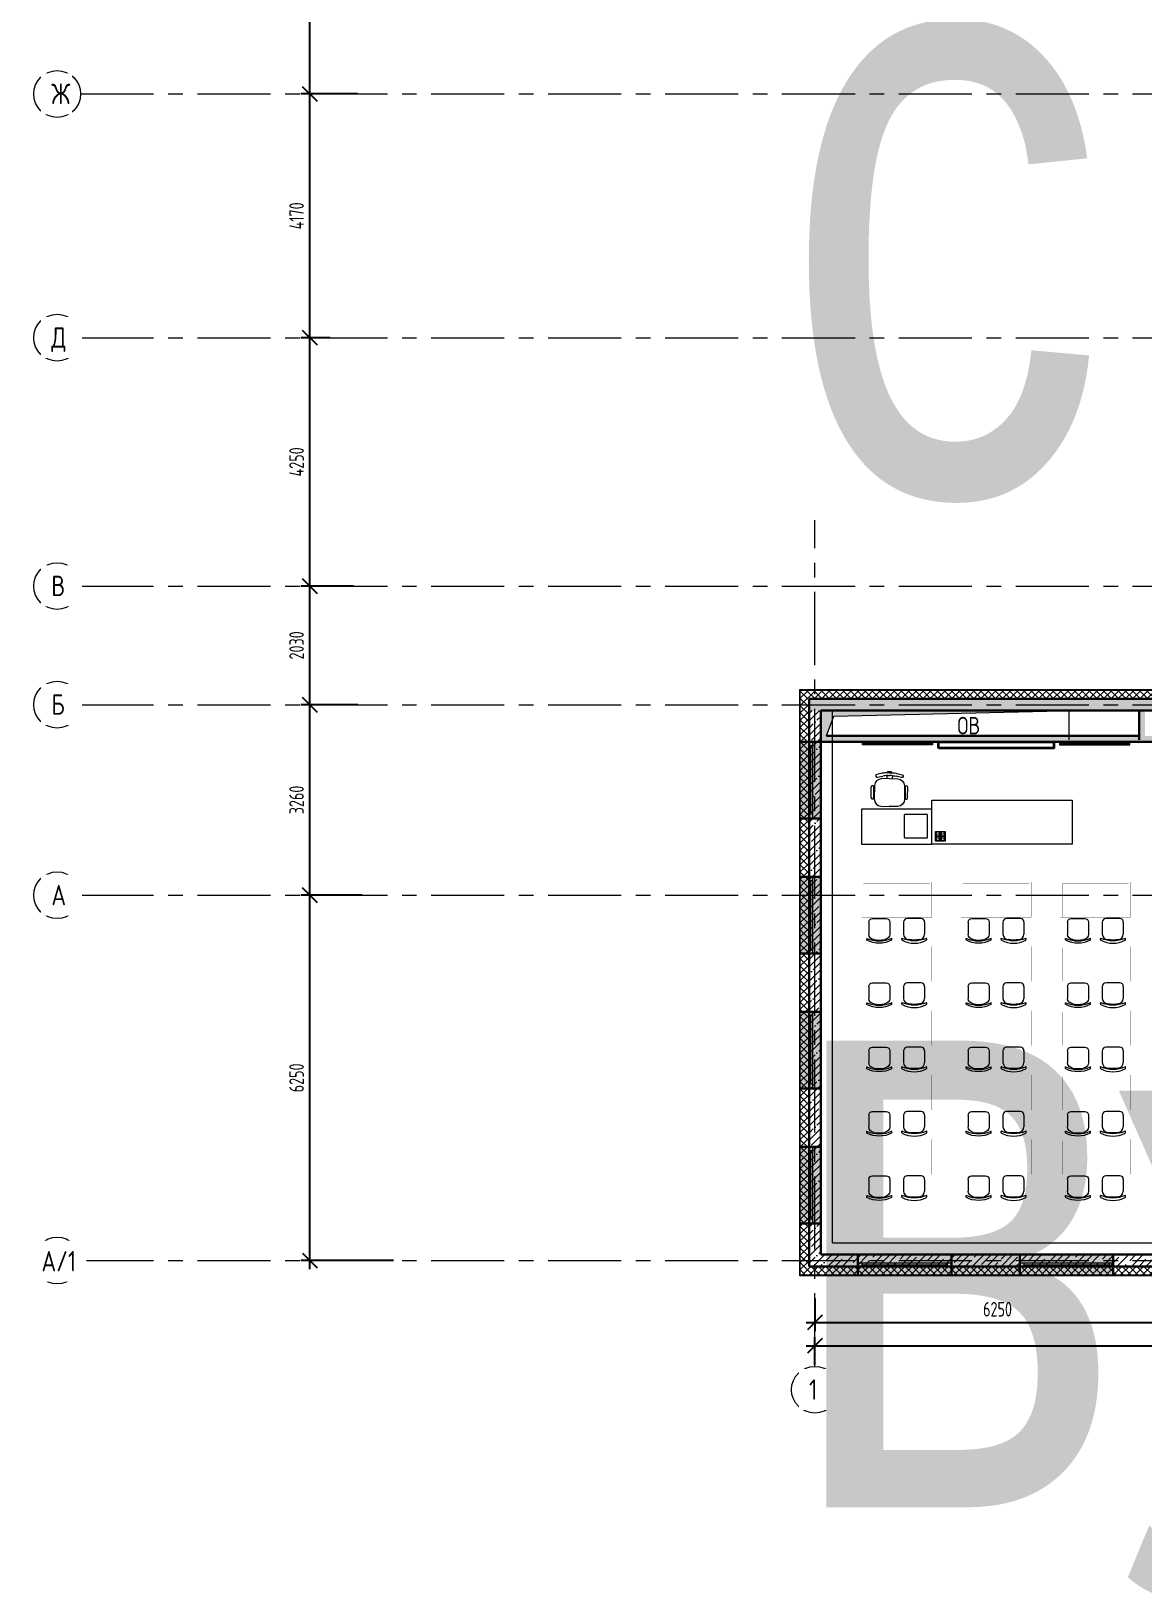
# Model space of a CAD drawing. Header units: millimetres. Extents: x -13407 to 129733, y -106516 to 109495.
# Drawn here: x -13407 to 5609, y -5686 to 21034 of the extents above; entities that cross this region are included whole.
import ezdxf
from ezdxf.enums import TextEntityAlignment as Align

# ---------------------------------------------------------------- set-up
doc = ezdxf.new("R2018")
doc.units = ezdxf.units.MM
doc.set_wipeout_variables(frame=1)
doc.linetypes.add('CENTER', pattern=[2, 1.25, -0.25, 0.25, -0.25])
doc.linetypes.add('HIDDEN', pattern=[6, 4, -2])
doc.layers.get('Defpoints').update_dxf_attribs({"color": 6})
for name, color, linetype, lineweight in [('АР_Маркер экспликации', 239, 'Continuous', 13), ('АР_Навесной фасад', 5, 'Continuous', 5), ('АР_Номер помещения', 1, 'Continuous', 25), ('АР_Окна БЛОК', 250, 'Continuous', 13), ('АР_Оси', 193, 'Continuous', 9), ('АР_Оси размеры', 164, 'Continuous', 9), ('АР_Перегородки газоблок', 165, 'Continuous', 30), ('АР_Перегородки газоблок_Штрих', 165, 'Continuous', 5), ('АР_Подоконники', 163, 'Continuous', 9), ('АР_Помещения_площадь', 19, 'Continuous', 9), ('АР_Сущ Несущая стена', 202, 'Continuous', 30), ('АР_тонкая линия', 250, 'Continuous', 0), ('АР_Утеплитель', 250, 'Continuous', 9), ('АР_Штриховка монолит', 250, 'Continuous', 9), ('Спринклеры', 7, 'Continuous', 18), ('ТХ_мебель передв', 250, 'Continuous', 13), ('ТХ_обор_комп принт', 30, 'Continuous', 13)]:
    doc.layers.add(name, color=color, linetype=linetype, lineweight=lineweight)
doc.layers.add('АР_Названия помещений', color=124, linetype='Continuous', lineweight=5, plot=False)
doc.layers.add('АР_Отверстия', color=251, linetype='Continuous')
doc.styles.add('ICOCPEUR', font='isocpeur.ttf')
doc.styles.add('ISOCPEUR', font='isocpeur.ttf', dxfattribs={"width": 0.7})
doc.styles.get("Standard").update_dxf_attribs({"font": 'arial.ttf'})
doc.styles.add('ГОСТ 2.304', font='isocpeur.ttf', dxfattribs={"width": 0.7})
doc.dimstyles.new('СПДС', dxfattribs={"dimscale": 100, "dimtxt": 2.5, "dimasz": 2.5, "dimexe": 1.5, "dimexo": 0, "dimgap": 1, "dimtad": 1, "dimdec": 0, "dimrnd": 1, "dimtxsty": 'ГОСТ 2.304', "dimblk": 'OBLIQUE', "dimcen": 2.5, "dimdle": 1.5, "dimadec": 0, "dimazin": 2, "dimtfac": 0.75, "dimtdec": 0, "dimtmove": 1, "dimatfit": 3, "dimfxl": 1, "dimtolj": 1, "dimarcsym": 1})

# ---------------------------------------------------------------- blocks, each defined once
blk = doc.blocks.new('*U213')
at = {"true_color": 0xffffff}
h = blk.add_hatch(color=7, dxfattribs=at)
h.dxf.hatch_style = 1
h.paths.add_polyline_path([(-1600, -140), (0, -140), (0, 220), (-1600, 220)])
at = {"lineweight": 30}
for p, q in [((-1600, -140), (-1600, 220)), ((0, -140), (0, 220))]:
    blk.add_line(p, q, dxfattribs=at)
for p, q in [((0, 220), (-1600, 220)), ((-1600, 70), (0, 70)), ((-1600, 0), (0, 0)), ((-1530, 0), (-1530, 70)), ((-1530, 35), (-70, 35)), ((-70, 0), (-70, 70)), ((-1600, -140), (0, -140)), ((-1600, -140), (-1600, -140)), ((-1600, -140), (-1600, -140)), ((0, -140), (0, -140)), ((0, -140), (0, -140))]:
    blk.add_line(p, q)
blk = doc.blocks.new('*U214')
at = {"true_color": 0xffffff}
h = blk.add_hatch(color=7, dxfattribs=at)
h.dxf.hatch_style = 1
h.paths.add_polyline_path([(-1600, -140), (0, -140), (0, 220), (-1600, 220)])
at = {"lineweight": 30}
for p, q in [((-1600, -140), (-1600, 220)), ((0, -140), (0, 220))]:
    blk.add_line(p, q, dxfattribs=at)
for p, q in [((0, 220), (-1600, 220)), ((-1600, 70), (0, 70)), ((-1600, 0), (0, 0)), ((-1530, 0), (-1530, 70)), ((-1530, 35), (-70, 35)), ((-70, 0), (-70, 70)), ((-1600, -140), (0, -140)), ((-1600, -140), (-1600, -140)), ((-1600, -140), (-1600, -140)), ((0, -140), (0, -140)), ((0, -140), (0, -140))]:
    blk.add_line(p, q)
blk = doc.blocks.new('*U195')
at = {"true_color": 0xffffff}
h = blk.add_hatch(color=7, dxfattribs=at)
h.dxf.hatch_style = 1
h.paths.add_polyline_path([(-1310, 140), (0, 140), (0, -220), (-1310, -220)])
at = {"lineweight": 30}
for p, q in [((-1310, 140), (-1310, -220)), ((0, 140), (0, -220))]:
    blk.add_line(p, q, dxfattribs=at)
for p, q in [((-1310, 140), (0, 140)), ((-1310, 140), (-1310, 140)), ((-1310, 140), (-1310, 140)), ((-1310, 0), (0, 0)), ((0, 140), (0, 140)), ((0, 140), (0, 140)), ((-1310, -70), (0, -70)), ((0, -220), (-1310, -220)), ((-1240, 0), (-1240, -70)), ((-1240, -35), (-70, -35)), ((-70, 0), (-70, -70))]:
    blk.add_line(p, q)
blk = doc.blocks.new('*U202')
at = {"true_color": 0xffffff}
h = blk.add_hatch(color=7, dxfattribs=at)
h.dxf.hatch_style = 1
h.paths.add_polyline_path([(-1310, 140), (0, 140), (0, -220), (-1310, -220)])
at = {"lineweight": 30}
for p, q in [((-1310, 140), (-1310, -220)), ((0, 140), (0, -220))]:
    blk.add_line(p, q, dxfattribs=at)
for p, q in [((-1310, 140), (0, 140)), ((-1310, 140), (-1310, 140)), ((-1310, 140), (-1310, 140)), ((-1310, 0), (0, 0)), ((0, 140), (0, 140)), ((0, 140), (0, 140)), ((-1310, -70), (0, -70)), ((0, -220), (-1310, -220)), ((-1240, 0), (-1240, -70)), ((-1240, -35), (-70, -35)), ((-70, 0), (-70, -70))]:
    blk.add_line(p, q)
blk = doc.blocks.new('*U203')
at = {"true_color": 0xffffff}
h = blk.add_hatch(color=7, dxfattribs=at)
h.dxf.hatch_style = 1
h.paths.add_polyline_path([(-1310, 140), (0, 140), (0, -220), (-1310, -220)])
at = {"lineweight": 30}
for p, q in [((-1310, 140), (-1310, -220)), ((0, 140), (0, -220))]:
    blk.add_line(p, q, dxfattribs=at)
for p, q in [((-1310, 140), (0, 140)), ((-1310, 140), (-1310, 140)), ((-1310, 140), (-1310, 140)), ((-1310, 0), (0, 0)), ((0, 140), (0, 140)), ((0, 140), (0, 140)), ((-1310, -70), (0, -70)), ((0, -220), (-1310, -220)), ((-1240, 0), (-1240, -70)), ((-1240, -35), (-70, -35)), ((-70, 0), (-70, -70))]:
    blk.add_line(p, q)
blk = doc.blocks.new('*U204')
at = {"true_color": 0xffffff}
h = blk.add_hatch(color=7, dxfattribs=at)
h.dxf.hatch_style = 1
h.paths.add_polyline_path([(-1310, 140), (0, 140), (0, -220), (-1310, -220)])
at = {"lineweight": 30}
for p, q in [((-1310, 140), (-1310, -220)), ((0, 140), (0, -220))]:
    blk.add_line(p, q, dxfattribs=at)
for p, q in [((-1310, 140), (0, 140)), ((-1310, 140), (-1310, 140)), ((-1310, 140), (-1310, 140)), ((-1310, 0), (0, 0)), ((0, 140), (0, 140)), ((0, 140), (0, 140)), ((-1310, -70), (0, -70)), ((0, -220), (-1310, -220)), ((-1240, 0), (-1240, -70)), ((-1240, -35), (-70, -35)), ((-70, 0), (-70, -70))]:
    blk.add_line(p, q)
blk = doc.blocks.new('_Oblique')
at = {"color": 0, "linetype": 'ByBlock', "lineweight": -2}
blk.add_line((-0.5, -0.5), (0.5, 0.5), dxfattribs=at)
blk = doc.blocks.new('*D298')
at = {"layer": 'Defpoints', "color": 0, "ltscale": 100, "transparency": 16777216}
for p in [(-8643, 6250), (-7744, 6250), (-7209, 0)]:
    blk.add_point(p, dxfattribs=at)
at = {"layer": 'АР_Оси размеры', "color": 0, "lineweight": -2, "ltscale": 100, "transparency": 16777216}
for p, q in [((-7744, 6250), (-8793, 6250)), ((-8643, -150), (-8643, 6400)), ((-7209, 0), (-8793, 0))]:
    blk.add_line(p, q, dxfattribs=at)
at = {"layer": 'АР_Оси размеры', "color": 0, "lineweight": -2, "ltscale": 100, "transparency": 16777216, "xscale": 250, "yscale": 250, "zscale": 250}
for p, rotation in [((-8643, 6250), 90), ((-8643, 0), 270)]:
    blk.add_blockref('_Oblique', p, dxfattribs=dict(at, rotation=rotation))
at = {"layer": 'АР_Оси размеры', "color": 0, "ltscale": 100, "transparency": 16777216, "insert": (-8868, 3125), "char_height": 250, "attachment_point": 5, "rotation": 90, "style": 'ГОСТ 2.304'}
blk.add_mtext('\\A1;6250', dxfattribs=at)
blk = doc.blocks.new('*D299')
at = {"layer": 'Defpoints', "color": 0, "ltscale": 100, "transparency": 16777216}
for p in [(-8643, 9510), (-7821, 9510), (-7744, 6250)]:
    blk.add_point(p, dxfattribs=at)
at = {"layer": 'АР_Оси размеры', "color": 0, "lineweight": -2, "ltscale": 100, "transparency": 16777216}
for p, q in [((-8643, 6100), (-8643, 9660)), ((-7821, 9510), (-8793, 9510)), ((-7744, 6250), (-8793, 6250))]:
    blk.add_line(p, q, dxfattribs=at)
at = {"layer": 'АР_Оси размеры', "color": 0, "lineweight": -2, "ltscale": 100, "transparency": 16777216, "xscale": 250, "yscale": 250, "zscale": 250}
for p, rotation in [((-8643, 9510), 90), ((-8643, 6250), 270)]:
    blk.add_blockref('_Oblique', p, dxfattribs=dict(at, rotation=rotation))
at = {"layer": 'АР_Оси размеры', "color": 0, "ltscale": 100, "transparency": 16777216, "insert": (-8868, 7880), "char_height": 250, "attachment_point": 5, "rotation": 90, "style": 'ГОСТ 2.304'}
blk.add_mtext('\\A1;3260', dxfattribs=at)
blk = doc.blocks.new('*D300')
at = {"layer": 'Defpoints', "color": 0, "ltscale": 100, "transparency": 16777216}
for p in [(0, -649), (6250, -649), (6250, -1059)]:
    blk.add_point(p, dxfattribs=at)
at = {"layer": 'АР_Оси размеры', "color": 0, "lineweight": -2, "ltscale": 100, "transparency": 16777216}
for p, q in [((0, -649), (0, -1209)), ((6250, -649), (6250, -1209)), ((-150, -1059), (6400, -1059))]:
    blk.add_line(p, q, dxfattribs=at)
at = {"layer": 'АР_Оси размеры', "color": 0, "lineweight": -2, "ltscale": 100, "transparency": 16777216, "xscale": 250, "yscale": 250, "zscale": 250, "rotation": 180}
blk.add_blockref('_Oblique', (0, -1059), dxfattribs=at)
at = {"layer": 'АР_Оси размеры', "color": 0, "lineweight": -2, "ltscale": 100, "transparency": 16777216, "xscale": 250, "yscale": 250, "zscale": 250}
blk.add_blockref('_Oblique', (6250, -1059), dxfattribs=at)
at = {"layer": 'АР_Оси размеры', "color": 0, "ltscale": 100, "transparency": 16777216, "insert": (3125, -834), "char_height": 250, "attachment_point": 5, "style": 'ГОСТ 2.304'}
blk.add_mtext('\\A1;6250', dxfattribs=at)
blk = doc.blocks.new('*D311')
at = {"layer": 'Defpoints', "color": 0, "ltscale": 100, "transparency": 16777216}
for p in [(-8643, 11540), (-7895, 11540), (-7821, 9510)]:
    blk.add_point(p, dxfattribs=at)
at = {"layer": 'АР_Оси размеры', "color": 0, "lineweight": -2, "ltscale": 100, "transparency": 16777216}
for p, q in [((-7895, 11540), (-8793, 11540)), ((-8643, 9360), (-8643, 11690)), ((-7821, 9510), (-8793, 9510))]:
    blk.add_line(p, q, dxfattribs=at)
at = {"layer": 'АР_Оси размеры', "color": 0, "lineweight": -2, "ltscale": 100, "transparency": 16777216, "xscale": 250, "yscale": 250, "zscale": 250}
for p, rotation in [((-8643, 11540), 90), ((-8643, 9510), 270)]:
    blk.add_blockref('_Oblique', p, dxfattribs=dict(at, rotation=rotation))
at = {"layer": 'АР_Оси размеры', "color": 0, "ltscale": 100, "transparency": 16777216, "insert": (-8868, 10525), "char_height": 250, "attachment_point": 5, "rotation": 90, "style": 'ГОСТ 2.304'}
blk.add_mtext('\\A1;2030', dxfattribs=at)
blk = doc.blocks.new('*D312')
at = {"layer": 'Defpoints', "color": 0, "ltscale": 100, "transparency": 16777216}
for p in [(-8643, 15790), (-8293, 15790), (-7895, 11540)]:
    blk.add_point(p, dxfattribs=at)
at = {"layer": 'АР_Оси размеры', "color": 0, "lineweight": -2, "ltscale": 100, "transparency": 16777216}
for p, q in [((-8293, 15790), (-8793, 15790)), ((-8643, 11390), (-8643, 15940)), ((-7895, 11540), (-8793, 11540))]:
    blk.add_line(p, q, dxfattribs=at)
at = {"layer": 'АР_Оси размеры', "color": 0, "lineweight": -2, "ltscale": 100, "transparency": 16777216, "xscale": 250, "yscale": 250, "zscale": 250}
for p, rotation in [((-8643, 15790), 90), ((-8643, 11540), 270)]:
    blk.add_blockref('_Oblique', p, dxfattribs=dict(at, rotation=rotation))
at = {"layer": 'АР_Оси размеры', "color": 0, "ltscale": 100, "transparency": 16777216, "insert": (-8868, 13665), "char_height": 250, "attachment_point": 5, "rotation": 90, "style": 'ГОСТ 2.304'}
blk.add_mtext('\\A1;4250', dxfattribs=at)
blk = doc.blocks.new('*D313')
at = {"layer": 'Defpoints', "color": 0, "ltscale": 100, "transparency": 16777216}
for p in [(-8643, 19960), (-7825, 19960), (-8293, 15790)]:
    blk.add_point(p, dxfattribs=at)
at = {"layer": 'АР_Оси размеры', "color": 0, "lineweight": -2, "ltscale": 100, "transparency": 16777216}
for p, q in [((-8643, 15640), (-8643, 20110)), ((-7825, 19960), (-8793, 19960)), ((-8293, 15790), (-8793, 15790))]:
    blk.add_line(p, q, dxfattribs=at)
at = {"layer": 'АР_Оси размеры', "color": 0, "lineweight": -2, "ltscale": 100, "transparency": 16777216, "xscale": 250, "yscale": 250, "zscale": 250}
for p, rotation in [((-8643, 19960), 90), ((-8643, 15790), 270)]:
    blk.add_blockref('_Oblique', p, dxfattribs=dict(at, rotation=rotation))
at = {"layer": 'АР_Оси размеры', "color": 0, "ltscale": 100, "transparency": 16777216, "insert": (-8868, 17875), "char_height": 250, "attachment_point": 5, "rotation": 90, "style": 'ГОСТ 2.304'}
blk.add_mtext('\\A1;4170', dxfattribs=at)
blk = doc.blocks.new('*D314')
at = {"layer": 'Defpoints', "color": 0, "ltscale": 100, "transparency": 16777216}
for p in [(-8643, 27480), (-7764, 27480), (-7825, 19960)]:
    blk.add_point(p, dxfattribs=at)
at = {"layer": 'АР_Оси размеры', "color": 0, "lineweight": -2, "ltscale": 100, "transparency": 16777216}
for p, q in [((-8643, 19810), (-8643, 27630)), ((-7764, 27480), (-8793, 27480)), ((-7825, 19960), (-8793, 19960))]:
    blk.add_line(p, q, dxfattribs=at)
at = {"layer": 'АР_Оси размеры', "color": 0, "lineweight": -2, "ltscale": 100, "transparency": 16777216, "xscale": 250, "yscale": 250, "zscale": 250}
for p, rotation in [((-8643, 27480), 90), ((-8643, 19960), 270)]:
    blk.add_blockref('_Oblique', p, dxfattribs=dict(at, rotation=rotation))
at = {"layer": 'АР_Оси размеры', "color": 0, "ltscale": 100, "transparency": 16777216, "insert": (-8868, 23720), "char_height": 250, "attachment_point": 5, "rotation": 90, "style": 'ГОСТ 2.304'}
blk.add_mtext('\\A1;7520', dxfattribs=at)
blk = doc.blocks.new('*D296')
at = {"layer": 'Defpoints', "color": 0, "ltscale": 100, "transparency": 16777216}
for p in [(68415, -1461), (0, -1786), (68415, -1786)]:
    blk.add_point(p, dxfattribs=at)
at = {"layer": 'АР_Оси размеры', "color": 0, "lineweight": -2, "ltscale": 100, "transparency": 16777216}
for p, q in [((0, -1786), (0, -1311)), ((68415, -1786), (68415, -1311)), ((-150, -1461), (68565, -1461))]:
    blk.add_line(p, q, dxfattribs=at)
at = {"layer": 'АР_Оси размеры', "color": 0, "lineweight": -2, "ltscale": 100, "transparency": 16777216, "xscale": 250, "yscale": 250, "zscale": 250, "rotation": 180}
blk.add_blockref('_Oblique', (0, -1461), dxfattribs=at)
at = {"layer": 'АР_Оси размеры', "color": 0, "lineweight": -2, "ltscale": 100, "transparency": 16777216, "xscale": 250, "yscale": 250, "zscale": 250}
blk.add_blockref('_Oblique', (68415, -1461), dxfattribs=at)
at = {"layer": 'АР_Оси размеры', "color": 0, "ltscale": 100, "transparency": 16777216, "insert": (34208, -1236), "char_height": 250, "attachment_point": 5, "style": 'ГОСТ 2.304'}
blk.add_mtext('\\A1;68415', dxfattribs=at)
blk = doc.blocks.new('*U374')
at = {"layer": 'Defpoints', "color": 7, "style": 'ISOCPEUR', "width": 0.7}
blk.add_attdef('ПЛОЩАДЬ_ПОМЕЩЕНИЯ', text='', height=200, dxfattribs=at).set_placement((-8760, 618), align=Align.MIDDLE_RIGHT)
at = {"layer": 'Defpoints', "color": 7, "style": 'ISOCPEUR', "width": 0.7, "flags": 1}
blk.add_attdef('КАТЕГОРИЯ', (-499, -2092), '', height=250, dxfattribs=at)
at = {"layer": 'АР_Номер помещения', "color": 7, "style": 'ISOCPEUR', "width": 0.7}
blk.add_attdef('НОМЕР_ПОМЕЩЕНИЯ', text='', height=300, dxfattribs=at).set_placement((-11184, 4515), align=Align.MIDDLE_CENTER)
at = {"layer": 'АР_Помещения_площадь', "color": 7, "lineweight": 30, "width": 0.7, "flags": 104}
blk.add_attdef('ИМЯ_ПОМЕЩЕНИЯ', text='', height=100, dxfattribs=at).set_placement((158, 1217), align=Align.MIDDLE_CENTER)
blk = doc.blocks.new('*U391')
at = {"layer": 'Defpoints', "color": 7, "style": 'ISOCPEUR', "width": 0.7, "flags": 1}
blk.add_attdef('КАТЕГОРИЯ', (-499, -2092), '', height=250, dxfattribs=at)
at = {"layer": 'Defpoints', "color": 7, "style": 'ISOCPEUR', "width": 0.7}
blk.add_attdef('ПЛОЩАДЬ_ПОМЕЩЕНИЯ', text='', height=200, dxfattribs=at).set_placement((6388, -10752), align=Align.MIDDLE_RIGHT)
at = {"layer": 'АР_Номер помещения', "color": 7, "style": 'ISOCPEUR', "width": 0.7}
blk.add_attdef('НОМЕР_ПОМЕЩЕНИЯ', text='', height=300, dxfattribs=at).set_placement((1135, -4684), align=Align.MIDDLE_CENTER)
at = {"layer": 'АР_Помещения_площадь', "color": 7, "lineweight": 30, "width": 0.7, "flags": 104}
blk.add_attdef('ИМЯ_ПОМЕЩЕНИЯ', text='', height=100, dxfattribs=at).set_placement((158, 1217), align=Align.MIDDLE_CENTER)
blk = doc.blocks.new('стол 2400х750 4ЭР')
at = {"color": 0}
blk.add_lwpolyline([(-102159, -151617), (-102159, -149217), (-102909, -149217), (-102909, -151617)], close=True, dxfattribs=at)
at = {"color": 1}
blk.add_wipeout([(-102375, -149363), (-102375, -149446), (-102292, -149446), (-102292, -149363)], dxfattribs=at)
h = blk.add_hatch(color=1)
h.dxf.hatch_style = 1
h.paths.add_polyline_path([(-102333, -149394, -1), (-102333, -149387, -1)])
h.paths.add_polyline_path([(-102333, -149422, -1), (-102333, -149415, -1)])
blk.add_lwpolyline([(-102292, -149446), (-102292, -149363), (-102375, -149363), (-102375, -149446), (-102292, -149446)], dxfattribs=at)
for centre, radius in [((-102333, -149404), 33), ((-102333, -149391), 3.3), ((-102333, -149418), 3.3)]:
    blk.add_circle(centre, radius, dxfattribs=at)
blk.add_wipeout([(-102375, -149281), (-102375, -149363), (-102292, -149363), (-102292, -149281)], dxfattribs=at)
h = blk.add_hatch(color=1)
h.dxf.hatch_style = 1
h.paths.add_polyline_path([(-102333, -149312, -1), (-102333, -149305, -1)])
h.paths.add_polyline_path([(-102333, -149339, -1), (-102333, -149332, -1)])
blk.add_lwpolyline([(-102292, -149363), (-102292, -149281), (-102375, -149281), (-102375, -149363), (-102292, -149363)], dxfattribs=at)
for centre, radius in [((-102333, -149322), 33), ((-102333, -149308), 3.3), ((-102333, -149336), 3.3)]:
    blk.add_circle(centre, radius, dxfattribs=at)
blk.add_wipeout([(-102292, -149363), (-102292, -149446), (-102210, -149446), (-102210, -149363)], dxfattribs=at)
h = blk.add_hatch(color=1)
h.dxf.hatch_style = 1
h.paths.add_polyline_path([(-102251, -149394, -1), (-102251, -149387, -1)])
h.paths.add_polyline_path([(-102251, -149422, -1), (-102251, -149415, -1)])
blk.add_lwpolyline([(-102210, -149446), (-102210, -149363), (-102292, -149363), (-102292, -149446), (-102210, -149446)], dxfattribs=at)
for centre, radius in [((-102251, -149404), 33), ((-102251, -149391), 3.3), ((-102251, -149418), 3.3)]:
    blk.add_circle(centre, radius, dxfattribs=at)
blk.add_wipeout([(-102292, -149281), (-102292, -149363), (-102210, -149363), (-102210, -149281)], dxfattribs=at)
h = blk.add_hatch(color=1)
h.dxf.hatch_style = 1
h.paths.add_polyline_path([(-102251, -149312, -1), (-102251, -149305, -1)])
h.paths.add_polyline_path([(-102251, -149339, -1), (-102251, -149332, -1)])
blk.add_lwpolyline([(-102210, -149363), (-102210, -149281), (-102292, -149281), (-102292, -149363), (-102210, -149363)], dxfattribs=at)
for centre, radius in [((-102251, -149322), 33), ((-102251, -149308), 3.3), ((-102251, -149336), 3.3)]:
    blk.add_circle(centre, radius, dxfattribs=at)
blk = doc.blocks.new('стол с тумбой 1200х600')
blk.add_lwpolyline([(-19012, 19801), (-19012, 21001), (-19612, 21001), (-19612, 19801)], close=True)
at = {"linetype": 'HIDDEN', "ltscale": 0.1}
blk.add_lwpolyline([(-19505, 19875), (-19105, 19875), (-19105, 20275), (-19505, 20275)], close=True, dxfattribs=at)
blk = doc.blocks.new('A$C3da1b1ea')
at = {"lineweight": 0}
blk.add_lwpolyline([(0, 0), (50, 0), (50, -1200), (0, -1200), (0, 0)], dxfattribs=at)
blk = doc.blocks.new('М-60')
at = {"extrusion": (-6.19742e-05, 0.000470712, 1)}
for p, q in [((7035415, 1186627, 0), (7035232, 1186627, 0)), ((7034971, 1186283, 0), (7034970, 1186343, 0)), ((7034989, 1186343, 0), (7034971, 1186343, 0)), ((7034971, 1186343, 0), (7034971, 1186283, 0)), ((7034989, 1186313, 0), (7034989, 1186356, 0)), ((7034989, 1186313, 0), (7034989, 1186343, 0)), ((7034998, 1186438, 0), (7035020, 1186531, 0)), ((7035037, 1186344, 0), (7035037, 1186313, 0)), ((7035038, 1186361, 0), (7035088, 1186361, 0)), ((7035068, 1186520, 0), (7035047, 1186426, 0)), ((7035049, 1186549, 0), (7035051, 1186549, 0)), ((7035086, 1186313, 0), (7035093, 1186455, 0)), ((7035202, 1186569, 0), (7035439, 1186576, 0)), ((7035232, 1186586, 0), (7035416, 1186587, 0)), ((7035563, 1186460, 0), (7035570, 1186313, 0)), ((7034989, 1186283, 0), (7034971, 1186283, 0)), ((7034989, 1186313, 0), (7034989, 1186283, 0)), ((7034989, 1186313, 0), (7034990, 1186270, 0)), ((7035000, 1186188, 0), (7035023, 1186096, 0)), ((7035038, 1186283, 0), (7035037, 1186314, 0)), ((7035038, 1186266, 0), (7035089, 1186266, 0)), ((7035071, 1186108, 0), (7035048, 1186201, 0)), ((7035053, 1186078, 0), (7035054, 1186078, 0)), ((7035086, 1186315, 0), (7035095, 1186173, 0)), ((7035565, 1186174, 0), (7035570, 1186322, 0)), ((7035206, 1186060, 0), (7035443, 1186057, 0)), ((7035236, 1186044, 0), (7035420, 1186046, 0)), ((7035420, 1186005, 0), (7035237, 1186003, 0))]:
    blk.add_line(p, q, dxfattribs=at)
for centre, start, end in [((7035230, 1186606, 122), 84.9987, 275.5247), ((7035417, 1186607, 122), 264.9987, 95.5247), ((7035234, 1186024, 122), 85.3479, 275.874), ((7035422, 1186026, 122), 265.3479, 95.874)]:
    blk.add_arc(centre, 20.6, start, end, dxfattribs=at)
at = {"extrusion": (6.19742e-05, -0.000470712, -1)}
for centre, major_axis, start_param, end_param in [((7035352, 1186356, 0), (-278, 234, 0), 5.584367, 5.811166), ((7035043, 1186525, 0), (15.6, 18.5, 0), 4.240369, 5.829345), ((7035400, 1186344, 0), (234, 278, 0), 4.01357, 4.240369), ((7035045, 1186525, 0), (15.6, 18.5, 0), -0.45384, 1.098777), ((7035213, 1186449, 0), (77.8, 92.6, 0), 4.061153, 5.558057), ((7035442, 1186455, 0), (77.8, 92.6, 0), -0.725128, 0.826554)]:
    blk.add_ellipse(centre, major_axis=major_axis, ratio=1, start_param=start_param, end_param=end_param, dxfattribs=at)
at = {"extrusion": (-6.19742e-05, 0.000470712, 1)}
for centre, major_axis, start_param, end_param in [((7035353, 1186275, 0), (-274, -238, 0), 5.584367, 5.811166), ((7035047, 1186101, 0), (15.8, -18.3, 0), 4.240369, 5.829345), ((7035401, 1186288, 0), (238, -274, 0), 4.01357, 4.240369), ((7035048, 1186102, 0), (15.8, -18.3, 0), -0.45384, 1.098777), ((7035215, 1186180, 0), (79.2, -91.4, 0), 4.061153, 5.558057), ((7035444, 1186178, 0), (79.2, -91.4, 0), -0.725128, 0.826554)]:
    blk.add_ellipse(centre, major_axis=major_axis, ratio=1, start_param=start_param, end_param=end_param, dxfattribs=at)
blk = doc.blocks.new('У058')
at = {"layer": 'ТХ_мебель передв', "ltscale": 100}
for points, const_width in [([(70477.5, 42777), (71077.5, 42777), (71077.5, 41577), (70477.5, 41577)], 2), ([(70507.5, 42747), (71077.5, 42747), (71077.5, 41607), (70507.5, 41607)], 1)]:
    blk.add_lwpolyline(points, close=True, dxfattribs=dict(at, const_width=const_width))
blk = doc.blocks.new('У060')
at = {"layer": 'ТХ_мебель передв', "lineweight": 0, "ltscale": 100, "transparency": 33554687}
for points in [[(67273, 41969), (67252, 41969)], [(66914, 41636), (66914, 41874)], [(66977, 41938), (67178, 41938)], [(66977, 41578), (67178, 41578)], [(67273, 41541), (67252, 41541)]]:
    blk.add_lwpolyline(points, dxfattribs=at)
for centre, radius, start, end in [((66774, 41755), 522, 336.4029, 23.5971), ((66737, 41755), 544, 350.2064, 9.7936)]:
    blk.add_arc(centre, radius, start, end, dxfattribs=at)
for points in [[(67252, 41964), (67247, 41964), (67252, 41969), (67252, 41969)], [(67273, 41969), (67279, 41969), (67279, 41964), (67284, 41964)], [(66914, 41874), (66914, 41906), (66940, 41938), (66977, 41938)], [(67178, 41938), (67226, 41938), (67268, 41895), (67273, 41848)], [(66977, 41578), (66940, 41578), (66914, 41604), (66914, 41636)], [(67273, 41668), (67268, 41615), (67226, 41578), (67178, 41578)], [(67252, 41541), (67252, 41541), (67252, 41541), (67252, 41546)]]:
    blk.add_open_spline(points, degree=3, dxfattribs=at)
blk.add_open_spline([(67284, 41964), (67353, 41832), (67353, 41678), (67284, 41546), (67279, 41546), (67279, 41541), (67273, 41541)], degree=3, knots=[0, 0, 0, 0, 1, 1, 1, 2, 2, 2, 2], dxfattribs=at)

msp = doc.modelspace()

# ---------------------------------------------------------------- hatches: boundary and pattern name
at = {"layer": 'АР_Перегородки газоблок_Штрих', "ltscale": 100}
h = msp.add_hatch(dxfattribs=at)
h.set_pattern_fill('AR-CONC', color=256, scale=30)
h.set_pattern_definition([(50, (76865.7, -55205.68), (215.17805, -18.82564), [22.5, -247.5]), (355, (76865.7, -55205.68), (-41.6254, 225.65764), [18, -198]), (100.45144, (76883.63, -55207.25), (173.55265, 206.832), [19.12206, -210.34263]), (46.1842, (76865.7, -55145.68), (320.1724, -49.6558), [33.75, -371.25]), (96.63564, (76892.38, -55149.82), (280.3986, 292.2356), [28.6831, -315.5141]), (351.18416, (76865.7, -55145.68), (280.3986, 292.2356), [27, -297]), (21, (76895.7, -55160.68), (179.07212, -120.78567), [22.5, -247.5]), (326, (76895.7, -55160.68), (72.9946, 217.545), [18, -198]), (71.45144, (76910.62, -55170.75), (252.0667, 96.75935), [19.12206, -210.34263]), (37.5, (76865.7, -55205.68), (3.647957, 99.868156), [0, -195.6, 0, -201, 0, -198.75]), (7.5, (76865.7, -55205.68), (78.92086, 118.32351), [0, -114.6, 0, -191.1, 0, -75.75]), (327.5, (76798.8, -55205.68), (160.14673, -6.76646), [0, -75, 0, -234, 0, -310.5]), (317.5, (76768.8, -55205.68), (174.95585, 30.0315), [0, -97.5, 0, -155.4, 0, -220.5])])
h.paths.add_polyline_path([(6250, 8975), (5648.6, 8975), (5648.6, 9410), (5548.6, 9410), (5548.6, 8975), (200, 8975), (200, 9410), (100, 9410), (99.9, 8875), (6250, 8875)])
at = {"layer": 'АР_Утеплитель', "ltscale": 100}
h = msp.add_hatch(dxfattribs=at)
h.set_pattern_fill('ANSI37', color=256, scale=700)
h.set_pattern_definition([(45, (-945096.63, 49153.53), (-61.871843, 61.871843), []), (135, (-945096.63, 49153.53), (-61.871843, -61.871843), [])])
h.paths.add_polyline_path([(-100, 9610), (6250, 9610), (6250, 26840), (-750.2, 26840), (-750.2, 28560), (-900.2, 28560), (-900.2, 26690), (6100, 26690), (6100, 9760), (-250, 9760), (-250, -250), (13150, -250), (13150, 6100), (21270, 6100), (21270, 11290), (29537.4, 11290), (29537.4, 11040), (29687.4, 11040), (29687.4, 11440), (21120, 11440), (21120, 6250), (13000, 6250), (13000, -100), (-100, -100)])
at = {"layer": 'АР_Штриховка монолит', "ltscale": 100}
h = msp.add_hatch(dxfattribs=at)
h.set_pattern_fill('ANSI35', color=256, scale=700)
h.set_pattern_definition([(45, (-951587.81, 109999.9), (-123.743687, 123.743687), []), (45, (-951464.07, 109999.9), (-123.743687, 123.743687), [218.75, -43.75, 0, -43.75])])
h.paths.add_polyline_path([(6449.9, 27280), (6249.9, 27280), (6249.9, 9610), (-100, 9610), (-100, 9410), (100, 9410), (6250, 9410), (6250, 8256), (6550, 8256), (6550, 9610), (6450, 9610)])
h = msp.add_hatch(dxfattribs=at)
h.set_pattern_fill('ANSI35', color=256, scale=700)
h.set_pattern_definition([(45, (-944996.7, 49831.52), (-123.743687, 123.743687), []), (45, (-944872.95, 49831.52), (-123.743687, 123.743687), [218.75, -43.75, 0, -43.75])])
h.paths.add_polyline_path([(100, 9410), (-100, 9410), (-100, -100), (12053.2, -100), (12053.2, 100), (100, 100)])
at = {"layer": 'Спринклеры', "ltscale": 100}
h = msp.add_hatch(color=256, dxfattribs=at)
h.paths.add_polyline_path([(4450, 9410), (200, 9410), (201.2, 8975), (325.7, 9312.6)])
edge = h.paths.add_edge_path()
edge.add_line((12825, 9490), (7248.9, 9490))
edge.add_arc((6898.2, 9463.2), 351.8, -15.32511, 4.36279, ccw=False)
edge.add_line((7237.4, 9370.3), (12825, 9490))
edge = h.paths.add_edge_path()
edge.add_line((7248.9, 9490), (6550, 9490))
edge.add_line((6550, 9490), (6550, 8890))
edge.add_line((6550, 8890), (6688.2, 9358.5))
edge.add_line((6688.2, 9358.5), (7237.4, 9370.3))
edge.add_arc((6898.2, 9463.2), 351.8, 344.67489, 364.36279)

# ---------------------------------------------------------------- linework, layer by layer
at = {"layer": 'АР_Навесной фасад', "ltscale": 100}
for p, q in [((-260.4, 9770), (6090, 9770)), ((-250.4, 9760), (6100, 9760))]:
    msp.add_line(p, q, dxfattribs=at)
for points in [[(-260, -260), (-260.4, 9770)], [(-250, -250), (-250.4, 9760)], [(13160, -260), (-260, -260)], [(13150, -250), (-250, -250)]]:
    msp.add_lwpolyline(points, dxfattribs=at)
at = {"layer": 'АР_Оси', "linetype": 'CENTER', "ltscale": 1000}
for p, q in [((-12563.8, 19960), (71033.4, 19960)), ((-12563.8, 15790), (71033.4, 15790)), ((0, -1811.3), (0, 12666.9)), ((-12563.8, 11540), (71033.4, 11540)), ((-12563.8, 9510), (71033.4, 9510)), ((-12563.8, 6250), (71033.4, 6250)), ((-12563.8, 0), (71033.4, 0))]:
    msp.add_line(p, q, dxfattribs=at)
at = {"layer": 'АР_Оси', "ltscale": 0.5}
for centre in [(-12963.8, 19960), (-12963.8, 15790), (-12963.8, 11540), (-12963.8, 9510), (-12963.8, 6250), (-12963.8, 0), (0, -2211.3)]:
    msp.add_circle(centre, 400, dxfattribs=at)
at = {"layer": 'АР_Перегородки газоблок', "ltscale": 100}
for p, q in [((5548.6, 8907.7), (5548.6, 9410)), ((6250, 8875), (100, 8875)), ((5548.6, 8975), (200, 8975))]:
    msp.add_line(p, q, dxfattribs=at)
at = {"layer": 'АР_Подоконники', "ltscale": 100}
for q in [(300, 9410), (10090, 300)]:
    msp.add_line((300, 300), q, dxfattribs=at)
at = {"layer": 'АР_Сущ Несущая стена', "ltscale": 100}
for p, q in [((-100, -100), (-100, 9610)), ((-100, 9610), (6250, 9610)), ((100, 100), (100, 9410)), ((100, 9410), (6250, 9410)), ((100, 100), (12800, 100)), ((-100, -100), (13000, -100))]:
    msp.add_line(p, q, dxfattribs=at)
at = {"layer": 'АР_тонкая линия', "ltscale": 100}
msp.add_line((4350, 8907.7), (4350, 9410), dxfattribs=at)
msp.add_lwpolyline([(200, 8975), (325.7, 9312.6), (4450, 9410)], dxfattribs=at)
at = {"layer": 'ТХ_мебель передв', "ltscale": 100, "const_width": 50}
for points in [[(2012.5, 8850), (812.5, 8850)], [(5387.2, 8850), (4187.2, 8850)]]:
    msp.add_lwpolyline(points, dxfattribs=at)
at = {"layer": 'ТХ_обор_комп принт', "lineweight": 35}
msp.add_lwpolyline([(2112.5, 8763.7), (2112.5, 8875), (4087.2, 8875), (4087.2, 8763.7)], close=True, dxfattribs=at)

# ---------------------------------------------------------------- block references
at = {"layer": 'АР_Маркер экспликации', "color": 7}
ref = msp.add_blockref('*U374', (17987.1, 419.7), dxfattribs=at)
lines = msp.add_mtext('\\W0.8000;Учебный кабинет для изучения естествознания: биология + ОБЗР', dxfattribs={"layer": 'АР_Названия помещений', "insert": (4952.9, 2903.5), "char_height": 8627.145, "width": 926.94, "attachment_point": 1})
ref.add_attrib('ИМЯ_ПОМЕЩЕНИЯ', '', (4952.9, 2903.5), dxfattribs={"flags": 104}).embed_mtext(lines)
at = {"layer": 'АР_Окна БЛОК', "rotation": 270}
for name, p in [('*U204', (-40.1, 7565)), ('*U203', (-40.1, 5255)), ('*U202', (-40.1, 2945)), ('*U195', (-40, 635))]:
    msp.add_blockref(name, p, dxfattribs=at)
at = {"layer": 'АР_Окна БЛОК', "xscale": -1, "rotation": 180}
for name, p in [('*U213', (2335, -40)), ('*U214', (5105, -40))]:
    msp.add_blockref(name, p, dxfattribs=at)
at = {"layer": 'ТХ_мебель передв', "lineweight": 0, "rotation": 270}
msp.add_blockref('A$C3da1b1ea', (2012.5, 8875), dxfattribs=at)
at = {"layer": 'ТХ_мебель передв', "lineweight": 0, "xscale": -1, "rotation": 90}
msp.add_blockref('A$C3da1b1ea', (4187.2, 8875), dxfattribs=at)
at = {"layer": 'ТХ_мебель передв'}
for name, p, rotation in [('М-60', (-1073001.2, 7061312.9, 392.4), 269.0887326624886), ('У058', (-40777.1, 76952.4), 270), ('У058', (-39077.1, 76952.4), 270), ('У058', (-37377.1, 76952.4), 270), ('У060', (-40655.1, 72763.6), 270), ('У060', (-38955.1, 72763.6), 270), ('У060', (-37255.1, 72763.6), 270), ('У058', (-40777.1, 75852.4), 270), ('У058', (-39077.1, 75852.4), 270), ('У058', (-37377.1, 75852.4), 270), ('У060', (-40655.1, 71663.6), 270), ('У060', (-38955.1, 71663.6), 270), ('У060', (-37255.1, 71663.6), 270), ('У058', (-40777.1, 74752.4), 270), ('У058', (-39077.1, 74752.4), 270), ('У058', (-37377.1, 74752.4), 270), ('У060', (-40655.1, 70563.6), 270), ('У060', (-38955.1, 70563.6), 270), ('У060', (-37255.1, 70563.6), 270), ('У058', (-40777.1, 73652.4), 270), ('У058', (-39077.1, 73652.4), 270), ('У058', (-37377.1, 73652.4), 270), ('У060', (-40655.1, 69463.6), 270), ('У060', (-38955.1, 69463.6), 270), ('У060', (-37255.1, 69463.6), 270), ('У058', (-40777.1, 72552.4), 270), ('У058', (-39077.1, 72552.4), 270), ('У058', (-37377.1, 72552.4), 270), ('У060', (-40655.1, 68363.6), 270), ('У060', (-38955.1, 68363.6), 270), ('У060', (-37255.1, 68363.6), 270)]:
    msp.add_blockref(name, p, dxfattribs=dict(at, rotation=rotation))
at = {"layer": 'ТХ_мебель передв', "xscale": -1, "rotation": 90}
for p in [(43454.8, 72763.6), (45154.8, 72763.6), (46854.8, 72763.6), (43454.8, 71663.6), (45154.8, 71663.6), (46854.8, 71663.6), (43454.8, 70563.6), (45154.8, 70563.6), (46854.8, 70563.6), (43454.8, 69463.6), (45154.8, 69463.6), (46854.8, 69463.6), (43454.8, 68363.6), (45154.8, 68363.6), (46854.8, 68363.6)]:
    msp.add_blockref('У060', p, dxfattribs=at)

# ---------------------------------------------------------------- texts
at = {"layer": 'АР_Отверстия', "ltscale": 100, "insert": (2631.8, 9152.1), "char_height": 300, "attachment_point": 5, "line_spacing_factor": 0.7, "style": 'ICOCPEUR'}
msp.add_mtext('\\A1;{\\W0.8;ОВ}', dxfattribs=at)

# ---------------------------------------------------------------- dimensions: what is measured, and where the dimension line sits
at = {"layer": 'АР_Оси размеры', "ltscale": 100}
for base, p1, p2, picture, middle in [((-8642.7, 27480), (-7824.9, 19960), (-7764, 27480), '*D314', (-8867.7, 23720)), ((-8642.7, 19960), (-8292.9, 15790), (-7824.9, 19960), '*D313', (-8867.7, 17875)), ((-8642.7, 15790), (-7894.9, 11540), (-8292.9, 15790), '*D312', (-8867.7, 13665)), ((-8642.7, 11540), (-7821.3, 9510), (-7894.9, 11540), '*D311', (-8867.7, 10525)), ((-8642.7, 9510), (-7744.1, 6250), (-7821.3, 9510), '*D299', (-8867.7, 7880)), ((-8642.7, 6250), (-7209, 0), (-7744.1, 6250), '*D298', (-8867.7, 3125))]:
    dim = msp.add_linear_dim(base=base, p1=p1, p2=p2, angle=90, dimstyle='СПДС', dxfattribs=at)
    dim.commit()
    dim.dimension.update_dxf_attribs({"geometry": picture, "text_midpoint": middle})
dim = msp.add_linear_dim(base=(6250, -1058.6), p1=(0, -648.7), p2=(6250, -648.7), dimstyle='СПДС', dxfattribs=at)
dim.commit()
dim.dimension.update_dxf_attribs({"geometry": '*D300', "text_midpoint": (3125, -833.6)})

# ---------------------------------------------------------------- next in the draw order: texts
at = {"layer": 'АР_Оси', "char_height": 350, "attachment_point": 1, "line_spacing_factor": 1.149209, "style": 'ГОСТ 2.304', "bg_fill": 2}
for s, insert, width in [('{\\W0.8;Ж}', (-13063.6, 20137.8), 178.206), ('{\\W0.8;А/1}', (-13232.5, 162.8), 1.455191522836685e-11)]:
    msp.add_mtext(s, dxfattribs=dict(at, insert=insert, width=width))
for s, insert in [('{\\W0.8;Д}', (-13063.6, 15967.8)), ('{\\W0.8;В}', (-13063.6, 11717.8)), ('{\\W0.8;Б}', (-13063.6, 9687.8)), ('{\\W0.8;А}', (-13063.6, 6427.8)), ('{\\W0.8;1}', (-99.8, -2033.5))]:
    msp.add_mtext(s, dxfattribs=dict(at, insert=insert))

# ---------------------------------------------------------------- next in the draw order: block references
at = {"layer": 'АР_Маркер экспликации'}
ref = msp.add_blockref('*U391', (-2584.3, 62869.8), dxfattribs=at)
lines = msp.add_mtext('\\W0.8000;Универсальное помещение с возможностью организации гимнастического зала (хореография)', dxfattribs={"layer": 'АР_Названия помещений', "insert": (-576.5, 58173), "char_height": 10397.474, "width": 926.94, "attachment_point": 1})
ref.add_attrib('ИМЯ_ПОМЕЩЕНИЯ', '', (-576.5, 58173), dxfattribs={"flags": 104}).embed_mtext(lines)

# ---------------------------------------------------------------- next in the draw order: dimensions: what is measured, and where the dimension line sits
at = {"layer": 'АР_Оси размеры', "ltscale": 100}
dim = msp.add_linear_dim(base=(68415, -1460.7), p1=(0, -1786.3), p2=(68415, -1786.3), dimstyle='СПДС', dxfattribs=at)
dim.commit()
dim.dimension.update_dxf_attribs({"geometry": '*D296', "text_midpoint": (34207.5, -1235.7)})

# ---------------------------------------------------------------- next in the draw order: block references
at = {"layer": 'ТХ_мебель передв', "xscale": -1, "rotation": 90}
msp.add_blockref('стол 2400х750 4ЭР', (-147217.4, -95033.8), dxfattribs=at)

# ---------------------------------------------------------------- next in the draw order: block references
at = {"layer": 'ТХ_мебель передв', "rotation": 89.99999999999999}
msp.add_blockref('стол с тумбой 1200х600', (21801, 26737.1), dxfattribs=at)

doc.saveas('drawing.dxf')
